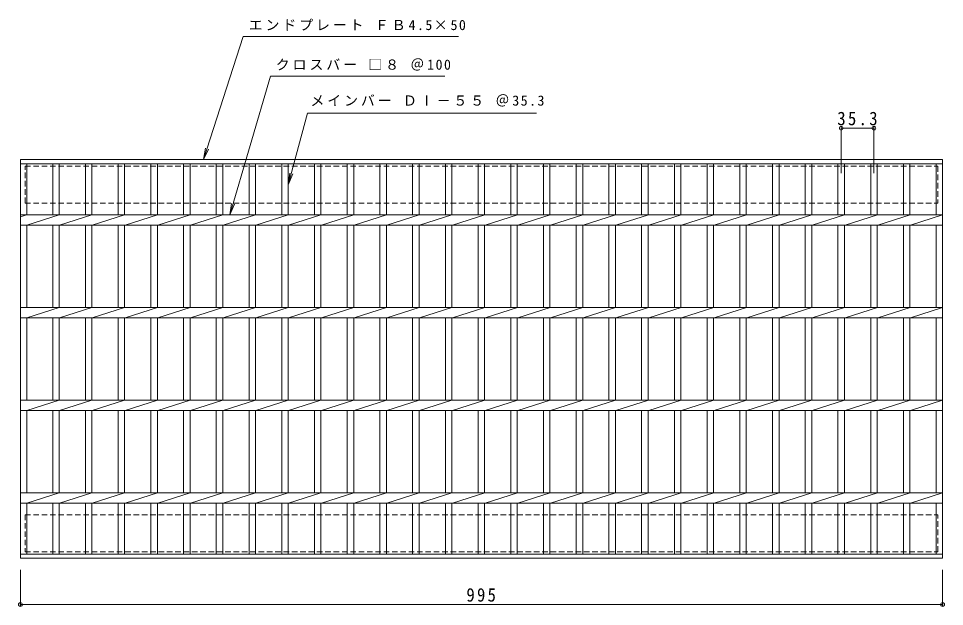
# Model space of a CAD drawing. Units: millimetres, scale not verified. Extents: x -806 to 906, y -687 to 602.
# Drawn here: x -806 to 193, y -32 to 602 of the extents above; entities that cross this region are included whole.
import ezdxf

# ---------------------------------------------------------------- set-up
doc = ezdxf.new("R2010")
doc.units = ezdxf.units.MM
doc.header["$LTSCALE"] = 5
doc.header["$PDMODE"] = 32
doc.header["$PDSIZE"] = 4
doc.linetypes.add('DASHED1', pattern=[1.8, 1.2, -0.6])
for name, color, linetype, lineweight in [('B-1', 2, 'Continuous', 9), ('B-2', 3, 'Continuous', 9), ('B-4', 7, 'Continuous', 9)]:
    doc.layers.add(name, color=color, linetype=linetype, lineweight=lineweight)
doc.styles.add('ＭＳ ゴシック', font='')
doc.styles.get('ＭＳ ゴシック').set_extended_font_data('MS Gothic')

msp = doc.modelspace()

# ---------------------------------------------------------------- linework, layer by layer
at = {"layer": 'B-1', "linetype": 'DASHED1'}
for p, q in [((-799.46, 402.789), (-799.46, 442.789)), ((-799.46, 402.789), (185.541, 402.789)), ((-799.46, 66.789), (-799.46, 26.789)), ((-799.46, 66.789), (185.541, 66.789))]:
    msp.add_line(p, q, dxfattribs=at)
for points in [[(-799.46, 442.789), (185.541, 442.789), (185.541, 402.789)], [(-799.46, 26.789), (185.541, 26.789), (185.541, 66.789)]]:
    msp.add_lwpolyline(points, dxfattribs=at)
at = {"layer": 'B-2'}
for p, q in [((-804.46, 19.789), (-804.46, 449.789)), ((-804.46, 449.789), (190.541, 449.789)), ((190.541, 449.789), (190.541, 19.789)), ((-804.46, 445.289), (190.541, 445.289)), ((-797.459, 390.29), (-797.459, 445.289)), ((-769.559, 445.289), (-769.559, 390.29)), ((-762.559, 445.289), (-762.559, 390.29)), ((-734.259, 445.289), (-734.259, 390.29)), ((-727.259, 445.289), (-727.259, 390.29)), ((-698.959, 445.289), (-698.959, 390.29)), ((-691.959, 445.289), (-691.959, 390.29)), ((-663.659, 445.289), (-663.659, 390.29)), ((-656.659, 445.289), (-656.659, 390.29)), ((-628.359, 445.289), (-628.359, 390.29)), ((-621.359, 445.289), (-621.359, 390.29)), ((-593.059, 445.289), (-593.059, 390.29)), ((-586.059, 445.289), (-586.059, 390.29)), ((-557.759, 445.289), (-557.759, 390.29)), ((-550.759, 445.289), (-550.759, 390.29)), ((-522.459, 445.289), (-522.459, 390.29)), ((-515.459, 445.289), (-515.459, 390.29)), ((-487.159, 445.289), (-487.159, 390.29)), ((-480.159, 445.289), (-480.159, 390.29)), ((-451.859, 445.289), (-451.859, 390.29)), ((-444.859, 445.289), (-444.859, 390.29)), ((-416.559, 445.289), (-416.559, 390.29)), ((-409.559, 445.289), (-409.559, 390.29)), ((-381.259, 445.289), (-381.259, 390.29)), ((-374.259, 445.289), (-374.259, 390.29)), ((-345.959, 445.289), (-345.959, 390.29)), ((-338.959, 445.289), (-338.959, 390.29)), ((-310.659, 445.289), (-310.659, 390.29)), ((-303.659, 445.289), (-303.659, 390.29)), ((-275.359, 445.289), (-275.359, 390.29)), ((-268.359, 445.289), (-268.359, 390.29)), ((-240.059, 445.289), (-240.059, 390.29)), ((-233.059, 445.289), (-233.059, 390.29)), ((-204.759, 445.289), (-204.759, 390.29)), ((-197.759, 445.289), (-197.759, 390.29)), ((-169.459, 445.289), (-169.459, 390.29)), ((-162.459, 445.289), (-162.459, 390.29)), ((-134.159, 445.289), (-134.159, 390.29)), ((-127.159, 445.289), (-127.159, 390.29)), ((-98.859, 445.289), (-98.859, 390.29)), ((-91.859, 445.289), (-91.859, 390.29)), ((-63.559, 445.289), (-63.559, 390.29)), ((-56.559, 445.289), (-56.559, 390.29)), ((-28.259, 445.289), (-28.259, 390.29)), ((-21.259, 445.289), (-21.259, 390.29)), ((7.041, 445.289), (7.041, 390.29)), ((14.041, 445.289), (14.041, 390.29)), ((42.342, 445.289), (42.342, 390.29)), ((49.342, 445.289), (49.342, 390.29)), ((77.642, 445.289), (77.642, 390.29)), ((84.642, 445.289), (84.642, 390.29)), ((112.942, 445.289), (112.942, 390.29)), ((119.942, 445.289), (119.942, 390.29)), ((148.242, 445.289), (148.242, 390.29)), ((155.242, 445.289), (155.242, 390.29)), ((183.54, 445.289), (183.54, 390.29)), ((-804.46, 388.209), (-797.859, 390.29)), ((-804.46, 390.29), (190.541, 390.29)), ((-797.459, 379.29), (-762.559, 390.29)), ((-762.159, 379.29), (-727.259, 390.29)), ((-726.859, 379.29), (-691.959, 390.29)), ((-691.559, 379.29), (-656.659, 390.29)), ((-656.259, 379.29), (-621.359, 390.29)), ((-620.959, 379.29), (-586.059, 390.29)), ((-585.659, 379.29), (-550.759, 390.29)), ((-550.359, 379.29), (-515.459, 390.29)), ((-515.059, 379.29), (-480.159, 390.29)), ((-479.759, 379.29), (-444.859, 390.29)), ((-444.459, 379.29), (-409.559, 390.29)), ((-409.159, 379.29), (-374.259, 390.29)), ((-373.859, 379.29), (-338.959, 390.29)), ((-338.357, 379.29), (-303.457, 390.29)), ((-303.057, 379.29), (-268.157, 390.29)), ((-267.757, 379.29), (-232.857, 390.29)), ((-232.457, 379.29), (-197.557, 390.29)), ((-197.157, 379.29), (-162.257, 390.29)), ((-161.857, 379.29), (-126.957, 390.29)), ((-126.557, 379.29), (-91.657, 390.29)), ((-91.257, 379.29), (-56.357, 390.29)), ((-55.957, 379.29), (-21.057, 390.29)), ((-20.657, 379.29), (14.243, 390.29)), ((14.643, 379.29), (49.544, 390.29)), ((49.944, 379.29), (84.844, 390.29)), ((85.244, 379.29), (120.144, 390.29)), ((120.544, 379.29), (155.444, 390.29)), ((155.844, 379.29), (190.541, 390.225)), ((-804.46, 379.29), (190.541, 379.29)), ((-797.459, 290.289), (-797.459, 379.29)), ((-769.559, 379.29), (-769.559, 290.289)), ((-762.559, 379.29), (-762.559, 290.289)), ((-734.259, 379.29), (-734.259, 290.289)), ((-727.259, 379.29), (-727.259, 290.289)), ((-698.959, 379.29), (-698.959, 290.289)), ((-691.959, 379.29), (-691.959, 290.289)), ((-663.659, 379.29), (-663.659, 290.289)), ((-656.659, 379.29), (-656.659, 290.289)), ((-628.359, 379.29), (-628.359, 290.289)), ((-621.359, 379.29), (-621.359, 290.289)), ((-593.059, 379.29), (-593.059, 290.289)), ((-586.059, 379.29), (-586.059, 290.289)), ((-557.759, 379.29), (-557.759, 290.289)), ((-550.759, 379.29), (-550.759, 290.289)), ((-522.459, 379.29), (-522.459, 290.289)), ((-515.459, 379.29), (-515.459, 290.289)), ((-487.159, 379.29), (-487.159, 290.289)), ((-480.159, 379.29), (-480.159, 290.289)), ((-451.859, 379.29), (-451.859, 290.289)), ((-444.859, 379.29), (-444.859, 290.289)), ((-416.559, 379.29), (-416.559, 290.289)), ((-409.559, 379.29), (-409.559, 290.289)), ((-381.259, 379.29), (-381.259, 290.289)), ((-374.259, 379.29), (-374.259, 290.289)), ((-345.959, 379.29), (-345.959, 290.289)), ((-338.959, 379.29), (-338.959, 290.289)), ((-310.659, 379.29), (-310.659, 290.289)), ((-303.659, 379.29), (-303.659, 290.289)), ((-275.359, 379.29), (-275.359, 290.289)), ((-268.359, 379.29), (-268.359, 290.289)), ((-240.059, 379.29), (-240.059, 290.289)), ((-233.059, 379.29), (-233.059, 290.289)), ((-204.759, 379.29), (-204.759, 290.289)), ((-197.759, 379.29), (-197.759, 290.289)), ((-169.459, 379.29), (-169.459, 290.289)), ((-162.459, 379.29), (-162.459, 290.289)), ((-134.159, 379.29), (-134.159, 290.289)), ((-127.159, 379.29), (-127.159, 290.289)), ((-98.859, 379.29), (-98.859, 290.289)), ((-91.859, 379.29), (-91.859, 290.289)), ((-63.559, 379.29), (-63.559, 290.289)), ((-56.559, 379.29), (-56.559, 290.289)), ((-28.259, 379.29), (-28.259, 290.289)), ((-21.259, 379.29), (-21.259, 290.289)), ((7.041, 379.29), (7.041, 290.289)), ((14.041, 379.29), (14.041, 290.289)), ((42.342, 379.29), (42.342, 290.289)), ((49.342, 379.29), (49.342, 290.289)), ((77.642, 379.29), (77.642, 290.289)), ((84.642, 379.29), (84.642, 290.289)), ((112.942, 379.29), (112.942, 290.289)), ((119.942, 379.29), (119.942, 290.289)), ((148.242, 379.29), (148.242, 290.289)), ((155.242, 379.29), (155.242, 290.289)), ((183.54, 379.29), (183.54, 290.289)), ((-804.46, 290.289), (190.541, 290.289)), ((-797.459, 279.29), (-762.559, 290.289)), ((-762.159, 279.29), (-727.259, 290.289)), ((-726.859, 279.29), (-691.959, 290.289)), ((-691.559, 279.29), (-656.659, 290.289)), ((-656.259, 279.29), (-621.359, 290.289)), ((-620.959, 279.29), (-586.059, 290.289)), ((-585.659, 279.29), (-550.759, 290.289)), ((-550.359, 279.29), (-515.459, 290.289)), ((-515.059, 279.29), (-480.159, 290.289)), ((-479.759, 279.29), (-444.859, 290.289)), ((-444.459, 279.29), (-409.559, 290.289)), ((-409.159, 279.29), (-374.259, 290.289)), ((-373.859, 279.29), (-338.959, 290.289)), ((-338.357, 279.29), (-303.457, 290.289)), ((-303.057, 279.29), (-268.157, 290.289)), ((-267.757, 279.29), (-232.857, 290.289)), ((-232.457, 279.29), (-197.557, 290.289)), ((-197.157, 279.29), (-162.257, 290.289)), ((-161.857, 279.29), (-126.957, 290.289)), ((-126.557, 279.29), (-91.657, 290.289)), ((-91.257, 279.29), (-56.357, 290.289)), ((-55.957, 279.29), (-21.057, 290.289)), ((-20.657, 279.29), (14.243, 290.289)), ((14.643, 279.29), (49.544, 290.289)), ((49.944, 279.29), (84.844, 290.289)), ((85.244, 279.29), (120.144, 290.289)), ((120.544, 279.29), (155.444, 290.289)), ((155.844, 279.29), (190.541, 290.225)), ((-804.46, 279.289), (190.541, 279.289)), ((-797.459, 190.289), (-797.459, 279.289)), ((-769.559, 279.289), (-769.559, 190.289)), ((-762.559, 279.289), (-762.559, 190.289)), ((-734.259, 279.289), (-734.259, 190.289)), ((-727.259, 279.289), (-727.259, 190.289)), ((-698.959, 279.289), (-698.959, 190.289)), ((-691.959, 279.289), (-691.959, 190.289)), ((-663.659, 279.289), (-663.659, 190.289)), ((-656.659, 279.289), (-656.659, 190.289)), ((-628.359, 279.289), (-628.359, 190.289)), ((-621.359, 279.289), (-621.359, 190.289)), ((-593.059, 279.289), (-593.059, 190.289)), ((-586.059, 279.289), (-586.059, 190.289)), ((-557.759, 279.289), (-557.759, 190.289)), ((-550.759, 279.289), (-550.759, 190.289)), ((-522.459, 279.289), (-522.459, 190.289)), ((-515.459, 279.289), (-515.459, 190.289)), ((-487.159, 279.289), (-487.159, 190.289)), ((-480.159, 279.289), (-480.159, 190.289)), ((-451.859, 279.289), (-451.859, 190.289)), ((-444.859, 279.289), (-444.859, 190.289)), ((-416.559, 279.289), (-416.559, 190.289)), ((-409.559, 279.289), (-409.559, 190.289)), ((-381.259, 279.289), (-381.259, 190.289)), ((-374.259, 279.289), (-374.259, 190.289)), ((-345.959, 279.289), (-345.959, 190.289)), ((-338.959, 279.289), (-338.959, 190.289)), ((-310.659, 279.289), (-310.659, 190.289)), ((-303.659, 279.289), (-303.659, 190.289)), ((-275.359, 279.289), (-275.359, 190.289)), ((-268.359, 279.289), (-268.359, 190.289)), ((-240.059, 279.289), (-240.059, 190.289)), ((-233.059, 279.289), (-233.059, 190.289)), ((-204.759, 279.289), (-204.759, 190.289)), ((-197.759, 279.289), (-197.759, 190.289)), ((-169.459, 279.289), (-169.459, 190.289)), ((-162.459, 279.289), (-162.459, 190.289)), ((-134.159, 279.289), (-134.159, 190.289)), ((-127.159, 279.289), (-127.159, 190.289)), ((-98.859, 279.289), (-98.859, 190.289)), ((-91.859, 279.289), (-91.859, 190.289)), ((-63.559, 279.289), (-63.559, 190.289)), ((-56.559, 279.289), (-56.559, 190.289)), ((-28.259, 279.289), (-28.259, 190.289)), ((-21.259, 279.289), (-21.259, 190.289)), ((7.041, 279.289), (7.041, 190.289)), ((14.041, 279.289), (14.041, 190.289)), ((42.342, 279.289), (42.342, 190.289)), ((49.342, 279.289), (49.342, 190.289)), ((77.642, 279.289), (77.642, 190.289)), ((84.642, 279.289), (84.642, 190.289)), ((112.942, 279.289), (112.942, 190.289)), ((119.942, 279.289), (119.942, 190.289)), ((148.242, 279.289), (148.242, 190.289)), ((155.242, 279.289), (155.242, 190.289)), ((183.54, 279.289), (183.54, 190.289)), ((-804.46, 190.289), (190.541, 190.289)), ((-797.459, 179.29), (-762.559, 190.289)), ((-762.56, 190.289), (-762.559, 190.289)), ((-762.159, 179.29), (-727.259, 190.289)), ((-727.26, 190.289), (-727.259, 190.289)), ((-726.859, 179.29), (-691.959, 190.289)), ((-691.96, 190.289), (-691.959, 190.289)), ((-691.559, 179.29), (-656.659, 190.289)), ((-656.66, 190.289), (-656.659, 190.289)), ((-656.259, 179.29), (-621.359, 190.289)), ((-621.36, 190.289), (-621.359, 190.289)), ((-620.959, 179.29), (-586.059, 190.289)), ((-586.06, 190.289), (-586.059, 190.289)), ((-585.659, 179.29), (-550.759, 190.289)), ((-550.76, 190.289), (-550.759, 190.289)), ((-550.359, 179.29), (-515.459, 190.289)), ((-515.461, 190.289), (-515.459, 190.289)), ((-515.059, 179.29), (-480.159, 190.289)), ((-480.16, 190.289), (-480.159, 190.289)), ((-479.759, 179.29), (-444.859, 190.289)), ((-444.86, 190.289), (-444.859, 190.289)), ((-444.459, 179.29), (-409.559, 190.289)), ((-409.56, 190.289), (-409.559, 190.289)), ((-409.159, 179.29), (-374.259, 190.289)), ((-374.26, 190.289), (-374.259, 190.289)), ((-373.859, 179.29), (-338.959, 190.289)), ((-338.96, 190.289), (-338.959, 190.289)), ((-338.357, 179.29), (-303.457, 190.289)), ((-303.66, 190.289), (-303.659, 190.289)), ((-303.057, 179.29), (-268.157, 190.289)), ((-268.36, 190.289), (-268.359, 190.289)), ((-267.757, 179.29), (-232.857, 190.289)), ((-233.06, 190.289), (-233.059, 190.289)), ((-232.457, 179.29), (-197.557, 190.289)), ((-197.76, 190.289), (-197.759, 190.289)), ((-197.157, 179.29), (-162.257, 190.289)), ((-162.46, 190.289), (-162.459, 190.289)), ((-161.857, 179.29), (-126.957, 190.289)), ((-127.16, 190.289), (-127.159, 190.289)), ((-126.557, 179.29), (-91.657, 190.289)), ((-91.86, 190.289), (-91.859, 190.289)), ((-91.257, 179.29), (-56.357, 190.289)), ((-56.56, 190.289), (-56.559, 190.289)), ((-55.957, 179.29), (-21.057, 190.289)), ((-21.26, 190.289), (-21.259, 190.289)), ((-20.657, 179.29), (14.243, 190.289)), ((14.04, 190.289), (14.041, 190.289)), ((14.643, 179.29), (49.544, 190.289)), ((49.34, 190.289), (49.342, 190.289)), ((49.944, 179.29), (84.844, 190.289)), ((84.641, 190.289), (84.642, 190.289)), ((85.244, 179.29), (120.144, 190.289)), ((119.941, 190.289), (119.942, 190.289)), ((120.544, 179.29), (155.444, 190.289)), ((155.241, 190.289), (155.242, 190.289)), ((155.844, 179.29), (190.541, 190.225)), ((190.542, 190.289), (190.543, 190.289)), ((-804.46, 179.289), (190.541, 179.289)), ((-797.459, 90.289), (-797.459, 179.289)), ((-769.559, 179.289), (-769.559, 90.289)), ((-762.559, 179.289), (-762.559, 90.289)), ((-734.259, 179.289), (-734.259, 90.289)), ((-727.259, 179.289), (-727.259, 90.289)), ((-698.959, 179.289), (-698.959, 90.289)), ((-691.959, 179.289), (-691.959, 90.289)), ((-663.659, 179.289), (-663.659, 90.289)), ((-656.659, 179.289), (-656.659, 90.289)), ((-628.359, 179.289), (-628.359, 90.289)), ((-621.359, 179.289), (-621.359, 90.289)), ((-593.059, 179.289), (-593.059, 90.289)), ((-586.059, 179.289), (-586.059, 90.289)), ((-557.759, 179.289), (-557.759, 90.289)), ((-550.759, 179.289), (-550.759, 90.289)), ((-522.459, 179.289), (-522.459, 90.289)), ((-515.459, 179.289), (-515.459, 90.289)), ((-487.159, 179.289), (-487.159, 90.289)), ((-480.159, 179.289), (-480.159, 90.289)), ((-451.859, 179.289), (-451.859, 90.289)), ((-444.859, 179.289), (-444.859, 90.289)), ((-416.559, 179.289), (-416.559, 90.289)), ((-409.559, 179.289), (-409.559, 90.289)), ((-381.259, 179.289), (-381.259, 90.289)), ((-374.259, 179.289), (-374.259, 90.289)), ((-345.959, 179.289), (-345.959, 90.289)), ((-338.959, 179.289), (-338.959, 90.289)), ((-310.659, 179.289), (-310.659, 90.289)), ((-303.659, 179.289), (-303.659, 90.289)), ((-275.359, 179.289), (-275.359, 90.289)), ((-268.359, 179.289), (-268.359, 90.289)), ((-240.059, 179.289), (-240.059, 90.289)), ((-233.059, 179.289), (-233.059, 90.289)), ((-204.759, 179.289), (-204.759, 90.289)), ((-197.759, 179.289), (-197.759, 90.289)), ((-169.459, 179.289), (-169.459, 90.289)), ((-162.459, 179.289), (-162.459, 90.289)), ((-134.159, 179.289), (-134.159, 90.289)), ((-127.159, 179.289), (-127.159, 90.289)), ((-98.859, 179.289), (-98.859, 90.289)), ((-91.859, 179.289), (-91.859, 90.289)), ((-63.559, 179.289), (-63.559, 90.289)), ((-56.559, 179.289), (-56.559, 90.289)), ((-28.259, 179.289), (-28.259, 90.289)), ((-21.259, 179.289), (-21.259, 90.289)), ((7.041, 179.289), (7.041, 90.289)), ((14.041, 179.289), (14.041, 90.289)), ((42.342, 179.289), (42.342, 90.289)), ((49.342, 179.289), (49.342, 90.289)), ((77.642, 179.289), (77.642, 90.289)), ((84.642, 179.289), (84.642, 90.289)), ((112.942, 179.289), (112.942, 90.289)), ((119.942, 179.289), (119.942, 90.289)), ((148.242, 179.289), (148.242, 90.289)), ((155.242, 179.289), (155.242, 90.289)), ((183.54, 179.289), (183.54, 90.289)), ((-804.46, 90.289), (190.541, 90.289)), ((-797.459, 79.29), (-762.559, 90.289)), ((-762.56, 90.289), (-762.559, 90.289)), ((-762.159, 79.29), (-727.259, 90.289)), ((-727.26, 90.289), (-727.259, 90.289)), ((-726.859, 79.29), (-691.959, 90.289)), ((-691.96, 90.289), (-691.959, 90.289)), ((-691.559, 79.29), (-656.659, 90.289)), ((-656.66, 90.289), (-656.659, 90.289)), ((-656.259, 79.29), (-621.359, 90.289)), ((-621.36, 90.289), (-621.359, 90.289)), ((-620.959, 79.29), (-586.059, 90.289)), ((-586.06, 90.289), (-586.059, 90.289)), ((-585.659, 79.29), (-550.759, 90.289)), ((-550.76, 90.289), (-550.759, 90.289)), ((-550.359, 79.29), (-515.459, 90.289)), ((-515.461, 90.289), (-515.459, 90.289)), ((-515.059, 79.29), (-480.159, 90.289)), ((-480.16, 90.289), (-480.159, 90.289)), ((-479.759, 79.29), (-444.859, 90.289)), ((-444.86, 90.289), (-444.859, 90.289)), ((-444.459, 79.29), (-409.559, 90.289)), ((-409.56, 90.289), (-409.559, 90.289)), ((-409.159, 79.29), (-374.259, 90.289)), ((-374.26, 90.289), (-374.259, 90.289)), ((-373.859, 79.29), (-338.959, 90.289)), ((-338.96, 90.289), (-338.959, 90.289)), ((-338.357, 79.29), (-303.457, 90.289)), ((-303.66, 90.289), (-303.659, 90.289)), ((-303.057, 79.29), (-268.157, 90.289)), ((-268.36, 90.289), (-268.359, 90.289)), ((-267.757, 79.29), (-232.857, 90.289)), ((-233.06, 90.289), (-233.059, 90.289)), ((-232.457, 79.29), (-197.557, 90.289)), ((-197.76, 90.289), (-197.759, 90.289)), ((-197.157, 79.29), (-162.257, 90.289)), ((-162.46, 90.289), (-162.459, 90.289)), ((-161.857, 79.29), (-126.957, 90.289)), ((-127.16, 90.289), (-127.159, 90.289)), ((-126.557, 79.29), (-91.657, 90.289)), ((-91.86, 90.289), (-91.859, 90.289)), ((-91.257, 79.29), (-56.357, 90.289)), ((-56.56, 90.289), (-56.559, 90.289)), ((-55.957, 79.29), (-21.057, 90.289)), ((-21.26, 90.289), (-21.259, 90.289)), ((-20.657, 79.29), (14.243, 90.289)), ((14.04, 90.289), (14.041, 90.289)), ((14.643, 79.29), (49.544, 90.289)), ((49.34, 90.289), (49.342, 90.289)), ((49.944, 79.29), (84.844, 90.289)), ((84.641, 90.289), (84.642, 90.289)), ((85.244, 79.29), (120.144, 90.289)), ((119.941, 90.289), (119.942, 90.289)), ((120.544, 79.29), (155.444, 90.289)), ((155.241, 90.289), (155.242, 90.289)), ((155.844, 79.29), (190.541, 90.225)), ((190.542, 90.289), (190.543, 90.289)), ((-804.46, 79.289), (190.541, 79.289)), ((-797.459, 24.289), (-797.459, 79.289)), ((-769.559, 79.289), (-769.559, 24.289)), ((-762.559, 79.289), (-762.559, 24.289)), ((-734.259, 79.289), (-734.259, 24.289)), ((-727.259, 79.289), (-727.259, 24.289)), ((-698.959, 79.289), (-698.959, 24.289)), ((-691.959, 79.289), (-691.959, 24.289)), ((-663.659, 79.289), (-663.659, 24.289)), ((-656.659, 79.289), (-656.659, 24.289)), ((-628.359, 79.289), (-628.359, 24.289)), ((-621.359, 79.289), (-621.359, 24.289)), ((-593.059, 79.289), (-593.059, 24.289)), ((-586.059, 79.289), (-586.059, 24.289)), ((-557.759, 79.289), (-557.759, 24.289)), ((-550.759, 79.289), (-550.759, 24.289)), ((-522.459, 79.289), (-522.459, 24.289)), ((-515.459, 79.289), (-515.459, 24.289)), ((-487.159, 79.289), (-487.159, 24.289)), ((-480.159, 79.289), (-480.159, 24.289)), ((-451.859, 79.289), (-451.859, 24.289)), ((-444.859, 79.289), (-444.859, 24.289)), ((-416.559, 79.289), (-416.559, 24.289)), ((-409.559, 79.289), (-409.559, 24.289)), ((-381.259, 79.289), (-381.259, 24.289)), ((-374.259, 79.289), (-374.259, 24.289)), ((-345.959, 79.289), (-345.959, 24.289)), ((-338.959, 79.289), (-338.959, 24.289)), ((-310.659, 79.289), (-310.659, 24.289)), ((-303.659, 79.289), (-303.659, 24.289)), ((-275.359, 79.289), (-275.359, 24.289)), ((-268.359, 79.289), (-268.359, 24.289)), ((-240.059, 79.289), (-240.059, 24.289)), ((-233.059, 79.289), (-233.059, 24.289)), ((-204.759, 79.289), (-204.759, 24.289)), ((-197.759, 79.289), (-197.759, 24.289)), ((-169.459, 79.289), (-169.459, 24.289)), ((-162.459, 79.289), (-162.459, 24.289)), ((-134.159, 79.289), (-134.159, 24.289)), ((-127.159, 79.289), (-127.159, 24.289)), ((-98.859, 79.289), (-98.859, 24.289)), ((-91.859, 79.289), (-91.859, 24.289)), ((-63.559, 79.289), (-63.559, 24.289)), ((-56.559, 79.289), (-56.559, 24.289)), ((-28.259, 79.289), (-28.259, 24.289)), ((-21.259, 79.289), (-21.259, 24.289)), ((7.041, 79.289), (7.041, 24.289)), ((14.041, 79.289), (14.041, 24.289)), ((42.342, 79.289), (42.342, 24.289)), ((49.342, 79.289), (49.342, 24.289)), ((77.642, 79.289), (77.642, 24.289)), ((84.642, 79.289), (84.642, 24.289)), ((112.942, 79.289), (112.942, 24.289)), ((119.942, 79.289), (119.942, 24.289)), ((148.242, 79.289), (148.242, 24.289)), ((155.242, 79.289), (155.242, 24.289)), ((183.54, 79.289), (183.54, 24.289)), ((190.541, 24.289), (-804.46, 24.289)), ((190.541, 19.789), (-804.46, 19.789))]:
    msp.add_line(p, q, dxfattribs=at)
at = {"layer": 'B-4'}
for p, q in [((-606.983, 449.789), (-563.971, 582.721)), ((-563.971, 582.721), (-331.848, 582.721)), ((-578.608, 390.29), (-534.53, 539.789)), ((-534.53, 539.789), (-346.406, 539.789)), ((-515.459, 422.789), (-494.827, 499.789)), ((-494.827, 499.789), (-247.785, 499.789)), ((81.142, 435.272), (81.142, 485.188)), ((81.142, 483.688), (116.442, 483.688)), ((116.442, 435.272), (116.442, 485.188)), ((-606.983, 449.789), (-604.72, 462.083)), ((-606.983, 449.789), (-601.615, 461.078)), ((-515.459, 422.789), (-513.828, 435.182)), ((-515.459, 422.789), (-510.676, 434.338)), ((-578.608, 390.29), (-576.668, 402.638)), ((-578.608, 390.29), (-573.538, 401.715)), ((-804.46, 7.289), (-804.46, -31.711)), ((190.541, 7.289), (190.541, -31.711)), ((-804.46, -30.211), (190.541, -30.211))]:
    msp.add_line(p, q, dxfattribs=at)
for p in [(81.142, 483.688), (116.442, 483.688), (-804.46, -30.211), (190.541, -30.211)]:
    msp.add_point(p, dxfattribs=at)

# ---------------------------------------------------------------- texts
at = {"layer": 'B-4', "char_height": 11, "attachment_point": 7, "style": 'ＭＳ ゴシック'}
for s, insert in [('\\T1.21;エンドプレート\\~ＦＢ4.5×50', (-558.098, 588.912)), ('\\T1.21;クロスバー\\~□８\\~＠100', (-528.906, 545.778)), ('\\T1.21;メインバー\\~ＤⅠ－５５\\~＠35.3', (-491.535, 507.025))]:
    msp.add_mtext(s, dxfattribs=dict(at, insert=insert))
at = {"layer": 'B-4', "color": 2, "char_height": 14.66, "attachment_point": 7, "style": 'ＭＳ ゴシック'}
for s, insert in [('\\T1.28;\\W0.9;35.3', (76.917, 486.688)), ('\\T1.27;\\W0.9;995', (-323.21, -27.211))]:
    msp.add_mtext(s, dxfattribs=dict(at, insert=insert))

doc.saveas('drawing.dxf')
